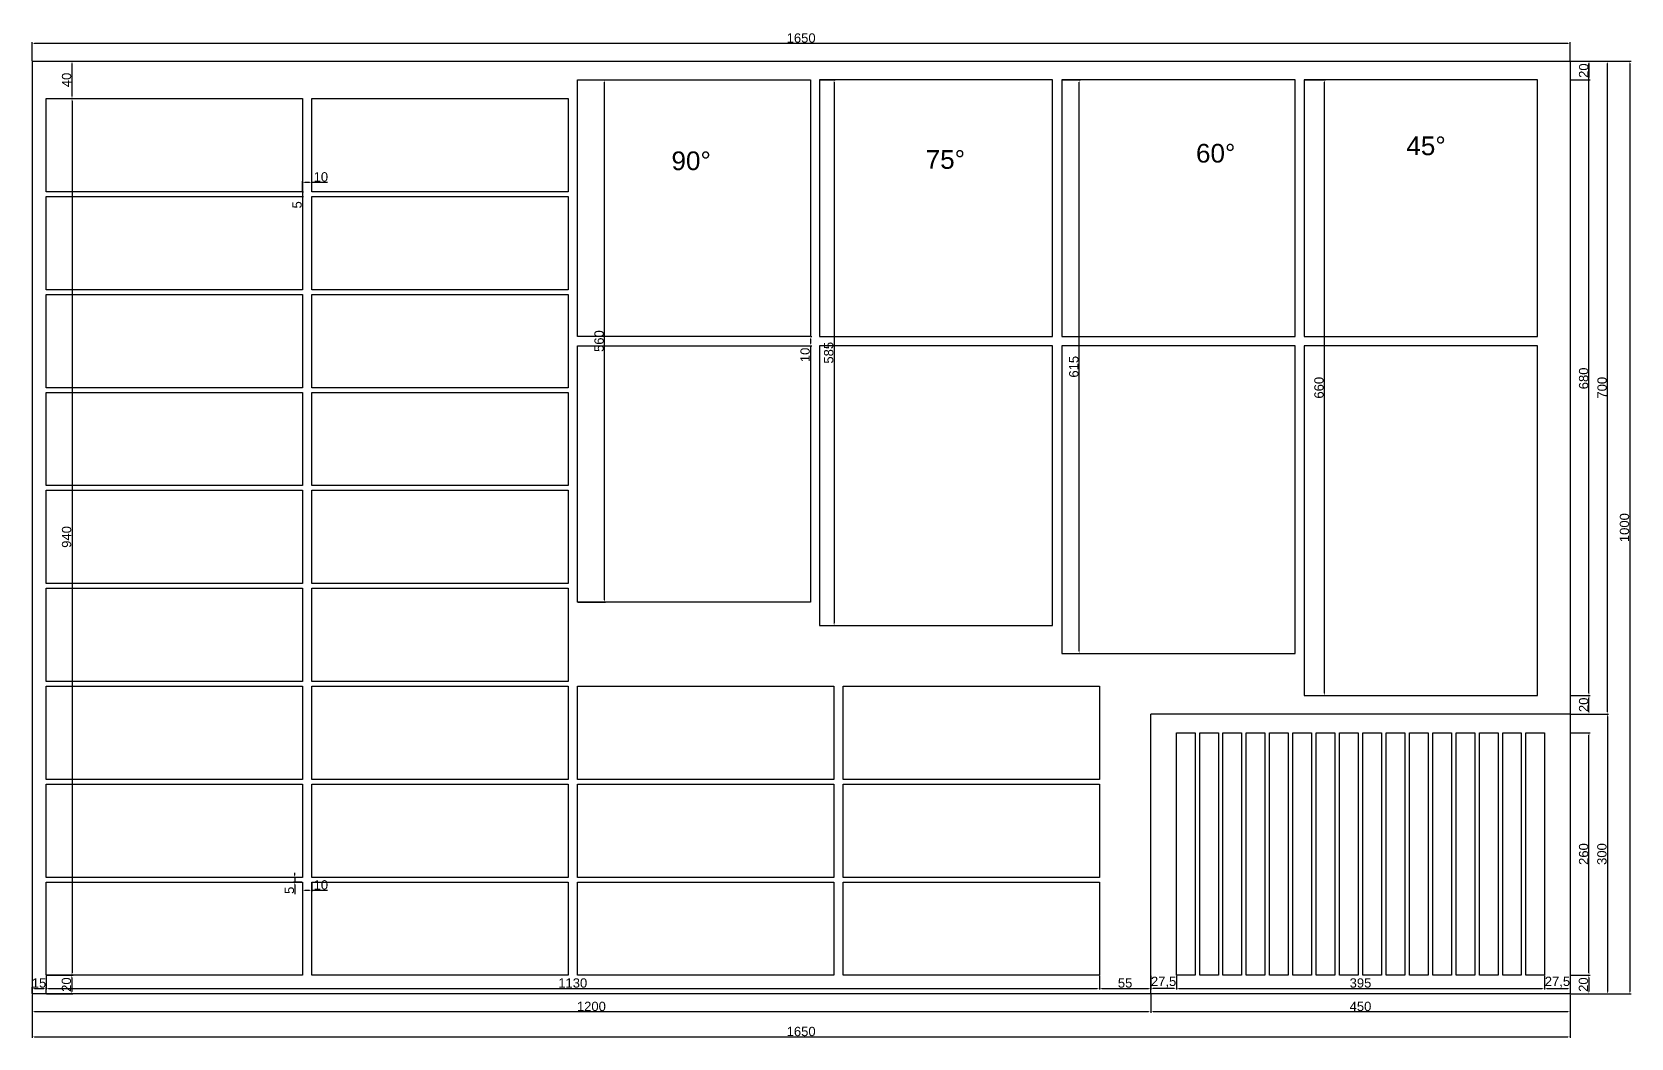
# Model space of a CAD drawing. Header units: millimetres. Extents: x 277 to 35015, y -7843 to 25622.
# Drawn here: x 1460 to 3175, y -2071 to -993 of the extents above; entities that cross this region are included whole.
import ezdxf

# ---------------------------------------------------------------- set-up
doc = ezdxf.new("R2010")
doc.units = ezdxf.units.MM
doc.layers.add('尺寸标注', color=6, linetype='Continuous')
doc.styles.get("Standard").update_dxf_attribs({"font": 'arial.ttf'})
doc.dimstyles.new('ISO-25-JHF', dxfattribs={"dimtxt": 10, "dimasz": 2.5, "dimexe": 1.25, "dimexo": 0.625, "dimtad": 1, "dimtxsty": 'Standard', "dimcen": 2.5, "dimadec": 0, "dimazin": 0, "dimtfac": 1, "dimtmove": 0, "dimatfit": 3, "dimfxl": 1, "dimarcsym": 0})

# ---------------------------------------------------------------- blocks, each defined once
blk = doc.blocks.new('*D244')
at = {"layer": 'Defpoints', "color": 0, "transparency": 16777216}
for p in [(2045.2, -1044.2), (2074.2, -1044.2), (2045.2, -1604.2)]:
    blk.add_point(p, dxfattribs=at)
at = {"layer": '尺寸标注', "color": 0, "lineweight": -2, "transparency": 16777216}
for p, q in [((2045.8, -1044.2), (2075.5, -1044.2)), ((2074.2, -1601.7), (2074.2, -1046.7)), ((2045.8, -1604.2), (2075.5, -1604.2))]:
    blk.add_line(p, q, dxfattribs=at)
at = {"layer": '尺寸标注', "color": 0, "transparency": 16777216}
for points in [[(2073.8, -1046.7), (2074.7, -1046.7), (2074.2, -1044.2)], [(2073.8, -1601.7), (2074.7, -1601.7), (2074.2, -1604.2)]]:
    blk.add_solid(points, dxfattribs=at)
at = {"layer": '尺寸标注', "color": 0, "transparency": 16777216, "insert": (2068.5, -1324.2), "char_height": 10, "attachment_point": 5, "rotation": 90}
blk.add_mtext('560', dxfattribs=at)
blk = doc.blocks.new('*D245')
at = {"layer": 'Defpoints', "color": 0, "transparency": 16777216}
for p in [(3110.2, -1024.2), (3150.2, -1024.2), (3110.2, -1724.2)]:
    blk.add_point(p, dxfattribs=at)
at = {"layer": '尺寸标注', "color": 0, "lineweight": -2, "transparency": 16777216}
for p, q in [((3110.8, -1024.2), (3151.4, -1024.2)), ((3150.2, -1721.7), (3150.2, -1026.7)), ((3110.8, -1724.2), (3151.4, -1724.2))]:
    blk.add_line(p, q, dxfattribs=at)
at = {"layer": '尺寸标注', "color": 0, "transparency": 16777216}
for points in [[(3149.8, -1026.7), (3150.6, -1026.7), (3150.2, -1024.2)], [(3149.8, -1721.7), (3150.6, -1721.7), (3150.2, -1724.2)]]:
    blk.add_solid(points, dxfattribs=at)
at = {"layer": '尺寸标注', "color": 0, "transparency": 16777216, "insert": (3144.4, -1374.2), "char_height": 10, "attachment_point": 5, "rotation": 90}
blk.add_mtext('700', dxfattribs=at)
blk = doc.blocks.new('*D246')
at = {"layer": 'Defpoints', "color": 0, "transparency": 16777216}
for p in [(3110.2, -1724.2), (3110.2, -2024.2), (3150, -2024.2)]:
    blk.add_point(p, dxfattribs=at)
at = {"layer": '尺寸标注', "color": 0, "lineweight": -2, "transparency": 16777216}
for p, q in [((3110.8, -1724.2), (3151.2, -1724.2)), ((3150, -1726.7), (3150, -2021.7)), ((3110.8, -2024.2), (3151.2, -2024.2))]:
    blk.add_line(p, q, dxfattribs=at)
at = {"layer": '尺寸标注', "color": 0, "transparency": 16777216}
for points in [[(3149.5, -1726.7), (3150.4, -1726.7), (3150, -1724.2)], [(3149.5, -2021.7), (3150.4, -2021.7), (3150, -2024.2)]]:
    blk.add_solid(points, dxfattribs=at)
at = {"layer": '尺寸标注', "color": 0, "transparency": 16777216, "insert": (3144.2, -1874.2), "char_height": 10, "attachment_point": 5, "rotation": 90}
blk.add_mtext('300', dxfattribs=at)
blk = doc.blocks.new('*D247')
at = {"layer": 'Defpoints', "color": 0, "transparency": 16777216}
for p in [(2660.2, -2024.2), (3110.2, -2024.2), (2660.2, -2043.3)]:
    blk.add_point(p, dxfattribs=at)
at = {"layer": '尺寸标注', "color": 0, "lineweight": -2, "transparency": 16777216}
for p, q in [((2660.2, -2024.8), (2660.2, -2044.5)), ((3110.2, -2024.8), (3110.2, -2044.5)), ((3107.7, -2043.3), (2662.7, -2043.3))]:
    blk.add_line(p, q, dxfattribs=at)
at = {"layer": '尺寸标注', "color": 0, "transparency": 16777216}
for points in [[(2662.7, -2042.9), (2662.7, -2043.7), (2660.2, -2043.3)], [(3107.7, -2042.9), (3107.7, -2043.7), (3110.2, -2043.3)]]:
    blk.add_solid(points, dxfattribs=at)
at = {"layer": '尺寸标注', "color": 0, "transparency": 16777216, "insert": (2885.2, -2037.6), "char_height": 10, "attachment_point": 5}
blk.add_mtext('450', dxfattribs=at)
blk = doc.blocks.new('*D248')
at = {"layer": 'Defpoints', "color": 0, "transparency": 16777216}
for p in [(2660.2, -2004.2), (2687.7, -2004.2), (2660.2, -2018.2)]:
    blk.add_point(p, dxfattribs=at)
at = {"layer": '尺寸标注', "color": 0, "lineweight": -2, "transparency": 16777216}
for p, q in [((2660.2, -2004.8), (2660.2, -2019.5)), ((2687.7, -2004.8), (2687.7, -2019.5)), ((2685.2, -2018.2), (2662.7, -2018.2))]:
    blk.add_line(p, q, dxfattribs=at)
at = {"layer": '尺寸标注', "color": 0, "transparency": 16777216}
for points in [[(2662.7, -2017.8), (2662.7, -2018.6), (2660.2, -2018.2)], [(2685.2, -2017.8), (2685.2, -2018.6), (2687.7, -2018.2)]]:
    blk.add_solid(points, dxfattribs=at)
at = {"layer": '尺寸标注', "color": 0, "transparency": 16777216, "insert": (2674, -2011.6), "char_height": 10, "attachment_point": 5}
blk.add_mtext('27,5', dxfattribs=at)
blk = doc.blocks.new('*D249')
at = {"layer": 'Defpoints', "color": 0, "transparency": 16777216}
for p in [(2687.7, -2004.2), (3082.7, -2004.2), (3082.7, -2018.2)]:
    blk.add_point(p, dxfattribs=at)
at = {"layer": '尺寸标注', "color": 0, "lineweight": -2, "transparency": 16777216}
for p, q in [((2687.7, -2004.8), (2687.7, -2019.5)), ((3082.7, -2004.8), (3082.7, -2019.5)), ((2690.2, -2018.2), (3080.2, -2018.2))]:
    blk.add_line(p, q, dxfattribs=at)
at = {"layer": '尺寸标注', "color": 0, "transparency": 16777216}
for points in [[(2690.2, -2017.8), (2690.2, -2018.6), (2687.7, -2018.2)], [(3080.2, -2017.8), (3080.2, -2018.6), (3082.7, -2018.2)]]:
    blk.add_solid(points, dxfattribs=at)
at = {"layer": '尺寸标注', "color": 0, "transparency": 16777216, "insert": (2885.2, -2012.5), "char_height": 10, "attachment_point": 5}
blk.add_mtext('395', dxfattribs=at)
blk = doc.blocks.new('*D250')
at = {"layer": 'Defpoints', "color": 0, "transparency": 16777216}
for p in [(3082.7, -2004.2), (3110.2, -2004.2), (3110.2, -2018.2)]:
    blk.add_point(p, dxfattribs=at)
at = {"layer": '尺寸标注', "color": 0, "lineweight": -2, "transparency": 16777216}
for p, q in [((3082.7, -2004.8), (3082.7, -2019.5)), ((3110.2, -2004.8), (3110.2, -2019.5)), ((3085.2, -2018.2), (3107.7, -2018.2))]:
    blk.add_line(p, q, dxfattribs=at)
at = {"layer": '尺寸标注', "color": 0, "transparency": 16777216}
for points in [[(3085.2, -2017.8), (3085.2, -2018.6), (3082.7, -2018.2)], [(3107.7, -2017.8), (3107.7, -2018.6), (3110.2, -2018.2)]]:
    blk.add_solid(points, dxfattribs=at)
at = {"layer": '尺寸标注', "color": 0, "transparency": 16777216, "insert": (3096.5, -2011.6), "char_height": 10, "attachment_point": 5}
blk.add_mtext('27,5', dxfattribs=at)
blk = doc.blocks.new('*D252')
at = {"layer": 'Defpoints', "color": 0, "transparency": 16777216}
for p in [(3110.2, -1744.2), (3130.3, -1744.2), (3110.2, -2004.2)]:
    blk.add_point(p, dxfattribs=at)
at = {"layer": '尺寸标注', "color": 0, "lineweight": -2, "transparency": 16777216}
for p, q in [((3110.8, -1744.2), (3131.6, -1744.2)), ((3130.3, -2001.7), (3130.3, -1746.7)), ((3110.8, -2004.2), (3131.6, -2004.2))]:
    blk.add_line(p, q, dxfattribs=at)
at = {"layer": '尺寸标注', "color": 0, "transparency": 16777216}
for points in [[(3129.9, -1746.7), (3130.7, -1746.7), (3130.3, -1744.2)], [(3129.9, -2001.7), (3130.7, -2001.7), (3130.3, -2004.2)]]:
    blk.add_solid(points, dxfattribs=at)
at = {"layer": '尺寸标注', "color": 0, "transparency": 16777216, "insert": (3124.6, -1874.2), "char_height": 10, "attachment_point": 5, "rotation": 90}
blk.add_mtext('260', dxfattribs=at)
blk = doc.blocks.new('*D253')
at = {"layer": 'Defpoints', "color": 0, "transparency": 16777216}
for p in [(3110.2, -2004.2), (3110.2, -2024.2), (3130.1, -2024.2)]:
    blk.add_point(p, dxfattribs=at)
at = {"layer": '尺寸标注', "color": 0, "lineweight": -2, "transparency": 16777216}
for p, q in [((3110.8, -2004.2), (3131.4, -2004.2)), ((3130.1, -2006.7), (3130.1, -2021.7)), ((3110.8, -2024.2), (3131.4, -2024.2))]:
    blk.add_line(p, q, dxfattribs=at)
at = {"layer": '尺寸标注', "color": 0, "transparency": 16777216}
for points in [[(3129.7, -2006.7), (3130.5, -2006.7), (3130.1, -2004.2)], [(3129.7, -2021.7), (3130.5, -2021.7), (3130.1, -2024.2)]]:
    blk.add_solid(points, dxfattribs=at)
at = {"layer": '尺寸标注', "color": 0, "transparency": 16777216, "insert": (3124.4, -2014.2), "char_height": 10, "attachment_point": 5, "rotation": 90}
blk.add_mtext('20', dxfattribs=at)
blk = doc.blocks.new('*D254')
at = {"layer": 'Defpoints', "color": 0, "transparency": 16777216}
for p in [(3110.2, -1704.2), (3130.3, -1704.2), (3110.2, -1724.2)]:
    blk.add_point(p, dxfattribs=at)
at = {"layer": '尺寸标注', "color": 0, "lineweight": -2, "transparency": 16777216}
for p, q in [((3110.8, -1704.2), (3131.6, -1704.2)), ((3130.3, -1721.7), (3130.3, -1706.7)), ((3110.8, -1724.2), (3131.6, -1724.2))]:
    blk.add_line(p, q, dxfattribs=at)
at = {"layer": '尺寸标注', "color": 0, "transparency": 16777216}
for points in [[(3129.9, -1706.7), (3130.7, -1706.7), (3130.3, -1704.2)], [(3129.9, -1721.7), (3130.7, -1721.7), (3130.3, -1724.2)]]:
    blk.add_solid(points, dxfattribs=at)
at = {"layer": '尺寸标注', "color": 0, "transparency": 16777216, "insert": (3124.6, -1714.2), "char_height": 10, "attachment_point": 5, "rotation": 90}
blk.add_mtext('20', dxfattribs=at)
blk = doc.blocks.new('*D255')
at = {"layer": 'Defpoints', "color": 0, "transparency": 16777216}
for p in [(3110.2, -1024.2), (3130.3, -1024.2), (3110.2, -1704.2)]:
    blk.add_point(p, dxfattribs=at)
at = {"layer": '尺寸标注', "color": 0, "lineweight": -2, "transparency": 16777216}
for p, q in [((3110.8, -1024.2), (3131.6, -1024.2)), ((3130.3, -1701.7), (3130.3, -1026.7)), ((3110.8, -1704.2), (3131.6, -1704.2))]:
    blk.add_line(p, q, dxfattribs=at)
at = {"layer": '尺寸标注', "color": 0, "transparency": 16777216}
for points in [[(3129.9, -1026.7), (3130.7, -1026.7), (3130.3, -1024.2)], [(3129.9, -1701.7), (3130.7, -1701.7), (3130.3, -1704.2)]]:
    blk.add_solid(points, dxfattribs=at)
at = {"layer": '尺寸标注', "color": 0, "transparency": 16777216, "insert": (3124.6, -1364.2), "char_height": 10, "attachment_point": 5, "rotation": 90}
blk.add_mtext('680', dxfattribs=at)
blk = doc.blocks.new('*D256')
at = {"layer": 'Defpoints', "color": 0, "transparency": 16777216}
for p in [(3110.2, -1024.2), (3110.2, -1044.2), (3130.3, -1044.2)]:
    blk.add_point(p, dxfattribs=at)
at = {"layer": '尺寸标注', "color": 0, "lineweight": -2, "transparency": 16777216}
for p, q in [((3110.8, -1024.2), (3131.6, -1024.2)), ((3130.3, -1026.7), (3130.3, -1041.7)), ((3110.8, -1044.2), (3131.6, -1044.2))]:
    blk.add_line(p, q, dxfattribs=at)
at = {"layer": '尺寸标注', "color": 0, "transparency": 16777216}
for points in [[(3129.9, -1026.7), (3130.7, -1026.7), (3130.3, -1024.2)], [(3129.9, -1041.7), (3130.7, -1041.7), (3130.3, -1044.2)]]:
    blk.add_solid(points, dxfattribs=at)
at = {"layer": '尺寸标注', "color": 0, "transparency": 16777216, "insert": (3124.6, -1034.2), "char_height": 10, "attachment_point": 5, "rotation": 90}
blk.add_mtext('20', dxfattribs=at)
blk = doc.blocks.new('*D257')
at = {"layer": 'Defpoints', "color": 0, "transparency": 16777216}
for p in [(1460.2, -2024.2), (2660.2, -2024.2), (1460.2, -2043.3)]:
    blk.add_point(p, dxfattribs=at)
at = {"layer": '尺寸标注', "color": 0, "lineweight": -2, "transparency": 16777216}
for p, q in [((1460.2, -2024.8), (1460.2, -2044.5)), ((2660.2, -2024.8), (2660.2, -2044.5)), ((2657.7, -2043.3), (1462.7, -2043.3))]:
    blk.add_line(p, q, dxfattribs=at)
at = {"layer": '尺寸标注', "color": 0, "transparency": 16777216}
for points in [[(1462.7, -2042.9), (1462.7, -2043.7), (1460.2, -2043.3)], [(2657.7, -2042.9), (2657.7, -2043.7), (2660.2, -2043.3)]]:
    blk.add_solid(points, dxfattribs=at)
at = {"layer": '尺寸标注', "color": 0, "transparency": 16777216, "insert": (2060.2, -2037.6), "char_height": 10, "attachment_point": 5}
blk.add_mtext('1200', dxfattribs=at)
blk = doc.blocks.new('*D258')
at = {"layer": 'Defpoints', "color": 0, "transparency": 16777216}
for p in [(3110.2, -1024.2), (3110.2, -2024.2), (3174.1, -2024.2)]:
    blk.add_point(p, dxfattribs=at)
at = {"layer": '尺寸标注', "color": 0, "lineweight": -2, "transparency": 16777216}
for p, q in [((3110.8, -1024.2), (3175.4, -1024.2)), ((3174.1, -1026.7), (3174.1, -2021.7)), ((3110.8, -2024.2), (3175.4, -2024.2))]:
    blk.add_line(p, q, dxfattribs=at)
at = {"layer": '尺寸标注', "color": 0, "transparency": 16777216}
for points in [[(3173.7, -1026.7), (3174.6, -1026.7), (3174.1, -1024.2)], [(3173.7, -2021.7), (3174.6, -2021.7), (3174.1, -2024.2)]]:
    blk.add_solid(points, dxfattribs=at)
at = {"layer": '尺寸标注', "color": 0, "transparency": 16777216, "insert": (3168.4, -1524.2), "char_height": 10, "attachment_point": 5, "rotation": 90}
blk.add_mtext('1000', dxfattribs=at)
blk = doc.blocks.new('*D259')
at = {"layer": 'Defpoints', "color": 0, "transparency": 16777216}
for p in [(1475.2, -1064.2), (1475.2, -2004.2), (1503.1, -2004.2)]:
    blk.add_point(p, dxfattribs=at)
at = {"layer": '尺寸标注', "color": 0, "lineweight": -2, "transparency": 16777216}
for p, q in [((1475.8, -1064.2), (1504.3, -1064.2)), ((1503.1, -1066.7), (1503.1, -2001.7)), ((1475.8, -2004.2), (1504.3, -2004.2))]:
    blk.add_line(p, q, dxfattribs=at)
at = {"layer": '尺寸标注', "color": 0, "transparency": 16777216}
for points in [[(1502.6, -1066.7), (1503.5, -1066.7), (1503.1, -1064.2)], [(1502.6, -2001.7), (1503.5, -2001.7), (1503.1, -2004.2)]]:
    blk.add_solid(points, dxfattribs=at)
at = {"layer": '尺寸标注', "color": 0, "transparency": 16777216, "insert": (1497.3, -1534.2), "char_height": 10, "attachment_point": 5, "rotation": 90}
blk.add_mtext('940', dxfattribs=at)
blk = doc.blocks.new('*D260')
at = {"layer": 'Defpoints', "color": 0, "transparency": 16777216}
for p in [(1460.2, -1005.1), (1460.2, -1024.2), (3110.2, -1024.2)]:
    blk.add_point(p, dxfattribs=at)
at = {"layer": '尺寸标注', "color": 0, "lineweight": -2, "transparency": 16777216}
for p, q in [((1460.2, -1023.6), (1460.2, -1003.8)), ((3107.7, -1005.1), (1462.7, -1005.1)), ((3110.2, -1023.6), (3110.2, -1003.8))]:
    blk.add_line(p, q, dxfattribs=at)
at = {"layer": '尺寸标注', "color": 0, "transparency": 16777216}
for points in [[(1462.7, -1004.6), (1462.7, -1005.5), (1460.2, -1005.1)], [(3107.7, -1004.6), (3107.7, -1005.5), (3110.2, -1005.1)]]:
    blk.add_solid(points, dxfattribs=at)
at = {"layer": '尺寸标注', "color": 0, "transparency": 16777216, "insert": (2285.2, -999.3), "char_height": 10, "attachment_point": 5}
blk.add_mtext('1650', dxfattribs=at)
blk = doc.blocks.new('*D261')
at = {"layer": 'Defpoints', "color": 0, "transparency": 16777216}
for p in [(2305, -1044.2), (2305, -1629.2), (2320.5, -1629.2)]:
    blk.add_point(p, dxfattribs=at)
at = {"layer": '尺寸标注', "color": 0, "lineweight": -2, "transparency": 16777216}
for p, q in [((2305.6, -1044.2), (2321.8, -1044.2)), ((2320.5, -1046.7), (2320.5, -1626.7)), ((2305.6, -1629.2), (2321.8, -1629.2))]:
    blk.add_line(p, q, dxfattribs=at)
at = {"layer": '尺寸标注', "color": 0, "transparency": 16777216}
for points in [[(2320.1, -1046.7), (2321, -1046.7), (2320.5, -1044.2)], [(2320.1, -1626.7), (2321, -1626.7), (2320.5, -1629.2)]]:
    blk.add_solid(points, dxfattribs=at)
at = {"layer": '尺寸标注', "color": 0, "transparency": 16777216, "insert": (2314.8, -1336.7), "char_height": 10, "attachment_point": 5, "rotation": 90}
blk.add_mtext('585', dxfattribs=at)
blk = doc.blocks.new('*D262')
at = {"layer": 'Defpoints', "color": 0, "transparency": 16777216}
for p in [(2565, -1044.2), (2583.4, -1044.2), (2565, -1659.2)]:
    blk.add_point(p, dxfattribs=at)
at = {"layer": '尺寸标注', "color": 0, "lineweight": -2, "transparency": 16777216}
for p, q in [((2565.6, -1044.2), (2584.7, -1044.2)), ((2583.4, -1656.7), (2583.4, -1046.7)), ((2565.6, -1659.2), (2584.7, -1659.2))]:
    blk.add_line(p, q, dxfattribs=at)
at = {"layer": '尺寸标注', "color": 0, "transparency": 16777216}
for points in [[(2583, -1046.7), (2583.8, -1046.7), (2583.4, -1044.2)], [(2583, -1656.7), (2583.8, -1656.7), (2583.4, -1659.2)]]:
    blk.add_solid(points, dxfattribs=at)
at = {"layer": '尺寸标注', "color": 0, "transparency": 16777216, "insert": (2577.7, -1351.7), "char_height": 10, "attachment_point": 5, "rotation": 90}
blk.add_mtext('615', dxfattribs=at)
blk = doc.blocks.new('*D263')
at = {"layer": 'Defpoints', "color": 0, "transparency": 16777216}
for p in [(2825, -1044.2), (2825, -1704.2), (2846.4, -1704.2)]:
    blk.add_point(p, dxfattribs=at)
at = {"layer": '尺寸标注', "color": 0, "lineweight": -2, "transparency": 16777216}
for p, q in [((2825.6, -1044.2), (2847.7, -1044.2)), ((2846.4, -1046.7), (2846.4, -1701.7)), ((2825.6, -1704.2), (2847.7, -1704.2))]:
    blk.add_line(p, q, dxfattribs=at)
at = {"layer": '尺寸标注', "color": 0, "transparency": 16777216}
for points in [[(2846, -1046.7), (2846.9, -1046.7), (2846.4, -1044.2)], [(2846, -1701.7), (2846.9, -1701.7), (2846.4, -1704.2)]]:
    blk.add_solid(points, dxfattribs=at)
at = {"layer": '尺寸标注', "color": 0, "transparency": 16777216, "insert": (2840.7, -1374.2), "char_height": 10, "attachment_point": 5, "rotation": 90}
blk.add_mtext('660', dxfattribs=at)
blk = doc.blocks.new('*D264')
at = {"layer": 'Defpoints', "color": 0, "transparency": 16777216}
for p in [(1460.2, -2024.2), (3110.2, -2024.2), (3110.2, -2070.2)]:
    blk.add_point(p, dxfattribs=at)
at = {"layer": '尺寸标注', "color": 0, "lineweight": -2, "transparency": 16777216}
for p, q in [((1460.2, -2024.8), (1460.2, -2071.4)), ((3110.2, -2024.8), (3110.2, -2071.4)), ((1462.7, -2070.2), (3107.7, -2070.2))]:
    blk.add_line(p, q, dxfattribs=at)
at = {"layer": '尺寸标注', "color": 0, "transparency": 16777216}
for points in [[(1462.7, -2069.8), (1462.7, -2070.6), (1460.2, -2070.2)], [(3107.7, -2069.8), (3107.7, -2070.6), (3110.2, -2070.2)]]:
    blk.add_solid(points, dxfattribs=at)
at = {"layer": '尺寸标注', "color": 0, "transparency": 16777216, "insert": (2285.2, -2064.5), "char_height": 10, "attachment_point": 5}
blk.add_mtext('1650', dxfattribs=at)
blk = doc.blocks.new('*D265')
at = {"layer": 'Defpoints', "color": 0, "transparency": 16777216}
for p in [(1475.2, -2018.2), (1460.2, -2024.2), (1475.2, -2024.2)]:
    blk.add_point(p, dxfattribs=at)
at = {"layer": '尺寸标注', "color": 0, "lineweight": -2, "transparency": 16777216}
for p, q in [((1460.2, -2023.6), (1460.2, -2017)), ((1462.7, -2018.2), (1472.7, -2018.2)), ((1475.2, -2023.6), (1475.2, -2017))]:
    blk.add_line(p, q, dxfattribs=at)
at = {"layer": '尺寸标注', "color": 0, "transparency": 16777216}
for points in [[(1462.7, -2017.8), (1462.7, -2018.6), (1460.2, -2018.2)], [(1472.7, -2017.8), (1472.7, -2018.6), (1475.2, -2018.2)]]:
    blk.add_solid(points, dxfattribs=at)
at = {"layer": '尺寸标注', "color": 0, "transparency": 16777216, "insert": (1467.7, -2012.5), "char_height": 10, "attachment_point": 5}
blk.add_mtext('15', dxfattribs=at)
blk = doc.blocks.new('*D266')
at = {"layer": 'Defpoints', "color": 0, "transparency": 16777216}
for p in [(1475.2, -2004.2), (2605.2, -2004.2), (2605.2, -2018.2)]:
    blk.add_point(p, dxfattribs=at)
at = {"layer": '尺寸标注', "color": 0, "lineweight": -2, "transparency": 16777216}
for p, q in [((1475.2, -2004.8), (1475.2, -2019.5)), ((2605.2, -2004.8), (2605.2, -2019.5)), ((1477.7, -2018.2), (2602.7, -2018.2))]:
    blk.add_line(p, q, dxfattribs=at)
at = {"layer": '尺寸标注', "color": 0, "transparency": 16777216}
for points in [[(1477.7, -2017.8), (1477.7, -2018.6), (1475.2, -2018.2)], [(2602.7, -2017.8), (2602.7, -2018.6), (2605.2, -2018.2)]]:
    blk.add_solid(points, dxfattribs=at)
at = {"layer": '尺寸标注', "color": 0, "transparency": 16777216, "insert": (2040.2, -2012.5), "char_height": 10, "attachment_point": 5}
blk.add_mtext('1130', dxfattribs=at)
blk = doc.blocks.new('*D267')
at = {"layer": 'Defpoints', "color": 0, "transparency": 16777216}
for p in [(2605.2, -2004.2), (2660.2, -2004.2), (2660.2, -2018.2)]:
    blk.add_point(p, dxfattribs=at)
at = {"layer": '尺寸标注', "color": 0, "lineweight": -2, "transparency": 16777216}
for p, q in [((2605.2, -2004.8), (2605.2, -2019.5)), ((2660.2, -2004.8), (2660.2, -2019.5)), ((2607.7, -2018.2), (2657.7, -2018.2))]:
    blk.add_line(p, q, dxfattribs=at)
at = {"layer": '尺寸标注', "color": 0, "transparency": 16777216}
for points in [[(2607.7, -2017.8), (2607.7, -2018.6), (2605.2, -2018.2)], [(2657.7, -2017.8), (2657.7, -2018.6), (2660.2, -2018.2)]]:
    blk.add_solid(points, dxfattribs=at)
at = {"layer": '尺寸标注', "color": 0, "transparency": 16777216, "insert": (2632.7, -2012.5), "char_height": 10, "attachment_point": 5}
blk.add_mtext('55', dxfattribs=at)
blk = doc.blocks.new('*D268')
at = {"layer": 'Defpoints', "color": 0, "transparency": 16777216}
for p in [(1475.2, -1024.2), (1503.1, -1024.2), (1475.2, -1064.2)]:
    blk.add_point(p, dxfattribs=at)
at = {"layer": '尺寸标注', "color": 0, "lineweight": -2, "transparency": 16777216}
for p, q in [((1475.8, -1024.2), (1504.3, -1024.2)), ((1503.1, -1061.7), (1503.1, -1026.7)), ((1475.8, -1064.2), (1504.3, -1064.2))]:
    blk.add_line(p, q, dxfattribs=at)
at = {"layer": '尺寸标注', "color": 0, "transparency": 16777216}
for points in [[(1502.6, -1026.7), (1503.5, -1026.7), (1503.1, -1024.2)], [(1502.6, -1061.7), (1503.5, -1061.7), (1503.1, -1064.2)]]:
    blk.add_solid(points, dxfattribs=at)
at = {"layer": '尺寸标注', "color": 0, "transparency": 16777216, "insert": (1497.3, -1044.2), "char_height": 10, "attachment_point": 5, "rotation": 90}
blk.add_mtext('40', dxfattribs=at)
blk = doc.blocks.new('*D269')
at = {"layer": 'Defpoints', "color": 0, "transparency": 16777216}
for p in [(1475.2, -2004.2), (1475.2, -2024.2), (1502.8, -2024.2)]:
    blk.add_point(p, dxfattribs=at)
at = {"layer": '尺寸标注', "color": 0, "lineweight": -2, "transparency": 16777216}
for p, q in [((1475.8, -2004.2), (1504.1, -2004.2)), ((1502.8, -2006.7), (1502.8, -2021.7)), ((1475.8, -2024.2), (1504.1, -2024.2))]:
    blk.add_line(p, q, dxfattribs=at)
at = {"layer": '尺寸标注', "color": 0, "transparency": 16777216}
for points in [[(1502.4, -2006.7), (1503.3, -2006.7), (1502.8, -2004.2)], [(1502.4, -2021.7), (1503.3, -2021.7), (1502.8, -2024.2)]]:
    blk.add_solid(points, dxfattribs=at)
at = {"layer": '尺寸标注', "color": 0, "transparency": 16777216, "insert": (1497.1, -2014.2), "char_height": 10, "attachment_point": 5, "rotation": 90}
blk.add_mtext('20', dxfattribs=at)
blk = doc.blocks.new('*D270')
at = {"layer": 'Defpoints', "color": 0, "transparency": 16777216}
for p in [(1750.2, -1899.2), (1742, -1904.2), (1750.2, -1904.2)]:
    blk.add_point(p, dxfattribs=at)
at = {"layer": '尺寸标注', "color": 0, "lineweight": -2, "transparency": 16777216}
for p, q in [((1749.6, -1899.2), (1740.8, -1899.2)), ((1742, -1896.7), (1742, -1894.2)), ((1742, -1899.2), (1742, -1904.2)), ((1749.6, -1904.2), (1740.8, -1904.2)), ((1742, -1906.7), (1742, -1917.1))]:
    blk.add_line(p, q, dxfattribs=at)
at = {"layer": '尺寸标注', "color": 0, "transparency": 16777216}
for points in [[(1741.6, -1896.7), (1742.5, -1896.7), (1742, -1899.2)], [(1741.6, -1906.7), (1742.5, -1906.7), (1742, -1904.2)]]:
    blk.add_solid(points, dxfattribs=at)
at = {"layer": '尺寸标注', "color": 0, "transparency": 16777216, "insert": (1736.3, -1913.1), "char_height": 10, "attachment_point": 5, "rotation": 90}
blk.add_mtext('5', dxfattribs=at)
blk = doc.blocks.new('*D271')
at = {"layer": 'Defpoints', "color": 0, "transparency": 16777216}
for p in [(1750.2, -1904.2), (1760.2, -1904.2), (1760.2, -1913)]:
    blk.add_point(p, dxfattribs=at)
at = {"layer": '尺寸标注', "color": 0, "lineweight": -2, "transparency": 16777216}
for p, q in [((1750.2, -1904.8), (1750.2, -1914.3)), ((1752.7, -1913), (1757.7, -1913)), ((1760.2, -1904.8), (1760.2, -1914.3)), ((1760.2, -1913), (1777.3, -1913))]:
    blk.add_line(p, q, dxfattribs=at)
at = {"layer": '尺寸标注', "color": 0, "transparency": 16777216}
for points in [[(1752.7, -1912.6), (1752.7, -1913.4), (1750.2, -1913)], [(1757.7, -1912.6), (1757.7, -1913.4), (1760.2, -1913)]]:
    blk.add_solid(points, dxfattribs=at)
at = {"layer": '尺寸标注', "color": 0, "transparency": 16777216, "insert": (1770, -1907.3), "char_height": 10, "attachment_point": 5}
blk.add_mtext('10', dxfattribs=at)
blk = doc.blocks.new('*D351')
at = {"layer": 'Defpoints', "color": 0, "transparency": 16777216}
for p in [(1750.2, -1164.2), (1750.2, -1169.2), (1750.2, -1169.2)]:
    blk.add_point(p, dxfattribs=at)
at = {"layer": '尺寸标注', "color": 0, "lineweight": -2, "transparency": 16777216}
for p, q in [((1750.2, -1161.7), (1750.2, -1159.2)), ((1750.2, -1164.2), (1750.2, -1169.2)), ((1750.8, -1164.2), (1751.5, -1164.2)), ((1750.2, -1171.7), (1750.2, -1182.1)), ((1750.8, -1169.2), (1751.5, -1169.2))]:
    blk.add_line(p, q, dxfattribs=at)
at = {"layer": '尺寸标注', "color": 0, "transparency": 16777216}
for points in [[(1749.8, -1161.7), (1750.6, -1161.7), (1750.2, -1164.2)], [(1749.8, -1171.7), (1750.6, -1171.7), (1750.2, -1169.2)]]:
    blk.add_solid(points, dxfattribs=at)
at = {"layer": '尺寸标注', "color": 0, "transparency": 16777216, "insert": (1744.5, -1178.1), "char_height": 10, "attachment_point": 5, "rotation": 90}
blk.add_mtext('5', dxfattribs=at)
blk = doc.blocks.new('*D352')
at = {"layer": 'Defpoints', "color": 0, "transparency": 16777216}
for p in [(1750.2, -1164.2), (1760.2, -1153.9), (1760.2, -1164.2)]:
    blk.add_point(p, dxfattribs=at)
at = {"layer": '尺寸标注', "color": 0, "lineweight": -2, "transparency": 16777216}
for p, q in [((1750.2, -1163.6), (1750.2, -1152.7)), ((1752.7, -1153.9), (1757.7, -1153.9)), ((1760.2, -1163.6), (1760.2, -1152.7)), ((1760.2, -1153.9), (1777.3, -1153.9))]:
    blk.add_line(p, q, dxfattribs=at)
at = {"layer": '尺寸标注', "color": 0, "transparency": 16777216}
for points in [[(1752.7, -1153.5), (1752.7, -1154.3), (1750.2, -1153.9)], [(1757.7, -1153.5), (1757.7, -1154.3), (1760.2, -1153.9)]]:
    blk.add_solid(points, dxfattribs=at)
at = {"layer": '尺寸标注', "color": 0, "transparency": 16777216, "insert": (1770, -1148.2), "char_height": 10, "attachment_point": 5}
blk.add_mtext('10', dxfattribs=at)
blk = doc.blocks.new('*D353')
at = {"layer": 'Defpoints', "color": 0, "transparency": 16777216}
for p in [(2295.2, -1319.2), (2295.2, -1329.2), (2295.2, -1329.2)]:
    blk.add_point(p, dxfattribs=at)
at = {"layer": '尺寸标注', "color": 0, "lineweight": -2, "transparency": 16777216}
for p, q in [((2295.8, -1319.2), (2296.5, -1319.2)), ((2295.2, -1321.7), (2295.2, -1326.7)), ((2295.2, -1329.2), (2295.2, -1346.3)), ((2295.8, -1329.2), (2296.5, -1329.2))]:
    blk.add_line(p, q, dxfattribs=at)
at = {"layer": '尺寸标注', "color": 0, "transparency": 16777216}
for points in [[(2294.8, -1321.7), (2295.6, -1321.7), (2295.2, -1319.2)], [(2294.8, -1326.7), (2295.6, -1326.7), (2295.2, -1329.2)]]:
    blk.add_solid(points, dxfattribs=at)
at = {"layer": '尺寸标注', "color": 0, "transparency": 16777216, "insert": (2289.5, -1339), "char_height": 10, "attachment_point": 5, "rotation": 90}
blk.add_mtext('10', dxfattribs=at)

msp = doc.modelspace()

# ---------------------------------------------------------------- linework, layer by layer
for p, q in [((1460.219, -1024.192), (3110.219, -1024.192)), ((1460.219, -1024.192), (1460.219, -2024.192)), ((3110.219, -1024.192), (3110.219, -1724.192)), ((2045.219, -1044.192), (2295.219, -1044.192)), ((2045.219, -1319.192), (2045.219, -1044.192)), ((2295.219, -1044.192), (2295.219, -1319.192)), ((2554.955, -1044.192), (2304.955, -1044.192)), ((2304.955, -1044.192), (2304.955, -1319.192)), ((2554.955, -1319.192), (2554.955, -1044.192)), ((2814.955, -1044.192), (2564.955, -1044.192)), ((2564.955, -1044.192), (2564.955, -1319.192)), ((2814.955, -1319.192), (2814.955, -1044.192)), ((3074.955, -1044.192), (2824.955, -1044.192)), ((2824.955, -1044.192), (2824.955, -1319.192)), ((3074.955, -1319.192), (3074.955, -1044.192)), ((1475.219, -1164.192), (1475.219, -1064.192)), ((1475.219, -1064.192), (1750.219, -1064.192)), ((1750.219, -1064.192), (1750.219, -1164.192)), ((1760.219, -1164.192), (1760.219, -1064.192)), ((1760.219, -1064.192), (2035.219, -1064.192)), ((2035.219, -1064.192), (2035.219, -1164.192)), ((1750.219, -1164.192), (1475.219, -1164.192)), ((2035.219, -1164.192), (1760.219, -1164.192)), ((1475.219, -1269.192), (1475.219, -1169.192)), ((1475.219, -1169.192), (1750.219, -1169.192)), ((1750.219, -1169.192), (1750.219, -1269.192)), ((1760.219, -1269.192), (1760.219, -1169.192)), ((1760.219, -1169.192), (2035.219, -1169.192)), ((2035.219, -1169.192), (2035.219, -1269.192)), ((1750.219, -1269.192), (1475.219, -1269.192)), ((2035.219, -1269.192), (1760.219, -1269.192)), ((1475.219, -1374.192), (1475.219, -1274.192)), ((1475.219, -1274.192), (1750.219, -1274.192)), ((1750.219, -1274.192), (1750.219, -1374.192)), ((1760.219, -1374.192), (1760.219, -1274.192)), ((1760.219, -1274.192), (2035.219, -1274.192)), ((2035.219, -1274.192), (2035.219, -1374.192)), ((2295.219, -1319.192), (2045.219, -1319.192)), ((2304.955, -1319.192), (2554.955, -1319.192)), ((2564.955, -1319.192), (2814.955, -1319.192)), ((2824.955, -1319.192), (3074.955, -1319.192)), ((2045.219, -1329.192), (2295.219, -1329.192)), ((2045.219, -1604.192), (2045.219, -1329.192)), ((2295.219, -1329.192), (2295.219, -1604.192)), ((2554.955, -1329.192), (2304.955, -1329.192)), ((2304.955, -1329.192), (2304.955, -1629.192)), ((2554.955, -1629.192), (2554.955, -1329.192)), ((2814.955, -1329.192), (2564.955, -1329.192)), ((2564.955, -1329.192), (2564.955, -1659.192)), ((2814.955, -1659.192), (2814.955, -1329.192)), ((3074.955, -1329.192), (2824.955, -1329.192)), ((2824.955, -1329.192), (2824.955, -1704.192)), ((3074.955, -1704.192), (3074.955, -1329.192)), ((1750.219, -1374.192), (1475.219, -1374.192)), ((1475.219, -1479.192), (1475.219, -1379.192)), ((1475.219, -1379.192), (1750.219, -1379.192)), ((1750.219, -1379.192), (1750.219, -1479.192)), ((2035.219, -1374.192), (1760.219, -1374.192)), ((1760.219, -1479.192), (1760.219, -1379.192)), ((1760.219, -1379.192), (2035.219, -1379.192)), ((2035.219, -1379.192), (2035.219, -1479.192)), ((1750.219, -1479.192), (1475.219, -1479.192)), ((1475.219, -1584.192), (1475.219, -1484.192)), ((1475.219, -1484.192), (1750.219, -1484.192)), ((1750.219, -1484.192), (1750.219, -1584.192)), ((2035.219, -1479.192), (1760.219, -1479.192)), ((1760.219, -1584.192), (1760.219, -1484.192)), ((1760.219, -1484.192), (2035.219, -1484.192)), ((2035.219, -1484.192), (2035.219, -1584.192)), ((1750.219, -1584.192), (1475.219, -1584.192)), ((1475.219, -1689.192), (1475.219, -1589.192)), ((1475.219, -1589.192), (1750.219, -1589.192)), ((1750.219, -1589.192), (1750.219, -1689.192)), ((2035.219, -1584.192), (1760.219, -1584.192)), ((1760.219, -1689.192), (1760.219, -1589.192)), ((1760.219, -1589.192), (2035.219, -1589.192)), ((2035.219, -1589.192), (2035.219, -1689.192)), ((2295.219, -1604.192), (2045.219, -1604.192)), ((2304.955, -1629.192), (2554.955, -1629.192)), ((2564.955, -1659.192), (2814.955, -1659.192)), ((1750.219, -1689.192), (1475.219, -1689.192)), ((1475.219, -1794.192), (1475.219, -1694.192)), ((1475.219, -1694.192), (1750.219, -1694.192)), ((1750.219, -1694.192), (1750.219, -1794.192)), ((2035.219, -1689.192), (1760.219, -1689.192)), ((1760.219, -1794.192), (1760.219, -1694.192)), ((1760.219, -1694.192), (2035.219, -1694.192)), ((2035.219, -1694.192), (2035.219, -1794.192)), ((2045.219, -1794.192), (2045.219, -1694.192)), ((2045.219, -1694.192), (2320.219, -1694.192)), ((2320.219, -1694.192), (2320.219, -1794.192)), ((2330.219, -1794.192), (2330.219, -1694.192)), ((2330.219, -1694.192), (2605.219, -1694.192)), ((2605.219, -1694.192), (2605.219, -1794.192)), ((2824.955, -1704.192), (3074.955, -1704.192)), ((2660.219, -2024.192), (2660.219, -1724.192)), ((3110.219, -1724.192), (2660.219, -1724.192)), ((3110.219, -1724.192), (3110.219, -2024.192)), ((2687.719, -2004.192), (2687.719, -1744.192)), ((2687.719, -1744.192), (2707.719, -1744.192)), ((2707.719, -1744.192), (2707.719, -2004.192)), ((2712.719, -2004.192), (2712.719, -1744.192)), ((2712.719, -1744.192), (2732.719, -1744.192)), ((2732.719, -1744.192), (2732.719, -2004.192)), ((2737.719, -2004.192), (2737.719, -1744.192)), ((2737.719, -1744.192), (2757.719, -1744.192)), ((2757.719, -1744.192), (2757.719, -2004.192)), ((2762.719, -2004.192), (2762.719, -1744.192)), ((2762.719, -1744.192), (2782.719, -1744.192)), ((2782.719, -1744.192), (2782.719, -2004.192)), ((2787.719, -2004.192), (2787.719, -1744.192)), ((2787.719, -1744.192), (2807.719, -1744.192)), ((2807.719, -1744.192), (2807.719, -2004.192)), ((2812.719, -2004.192), (2812.719, -1744.192)), ((2812.719, -1744.192), (2832.719, -1744.192)), ((2832.719, -1744.192), (2832.719, -2004.192)), ((2837.719, -2004.192), (2837.719, -1744.192)), ((2837.719, -1744.192), (2857.719, -1744.192)), ((2857.719, -1744.192), (2857.719, -2004.192)), ((2862.719, -2004.192), (2862.719, -1744.192)), ((2862.719, -1744.192), (2882.719, -1744.192)), ((2882.719, -1744.192), (2882.719, -2004.192)), ((2887.719, -2004.192), (2887.719, -1744.192)), ((2887.719, -1744.192), (2907.719, -1744.192)), ((2907.719, -1744.192), (2907.719, -2004.192)), ((2912.719, -2004.192), (2912.719, -1744.192)), ((2912.719, -1744.192), (2932.719, -1744.192)), ((2932.719, -1744.192), (2932.719, -2004.192)), ((2937.719, -2004.192), (2937.719, -1744.192)), ((2937.719, -1744.192), (2957.719, -1744.192)), ((2957.719, -1744.192), (2957.719, -2004.192)), ((2962.719, -2004.192), (2962.719, -1744.192)), ((2962.719, -1744.192), (2982.719, -1744.192)), ((2982.719, -1744.192), (2982.719, -2004.192)), ((2987.719, -2004.192), (2987.719, -1744.192)), ((2987.719, -1744.192), (3007.719, -1744.192)), ((3007.719, -1744.192), (3007.719, -2004.192)), ((3012.719, -2004.192), (3012.719, -1744.192)), ((3012.719, -1744.192), (3032.719, -1744.192)), ((3032.719, -1744.192), (3032.719, -2004.192)), ((3037.719, -2004.192), (3037.719, -1744.192)), ((3037.719, -1744.192), (3057.719, -1744.192)), ((3057.719, -1744.192), (3057.719, -2004.192)), ((3062.719, -2004.192), (3062.719, -1744.192)), ((3062.719, -1744.192), (3082.719, -1744.192)), ((3082.719, -1744.192), (3082.719, -2004.192)), ((1750.219, -1794.192), (1475.219, -1794.192)), ((1475.219, -1899.192), (1475.219, -1799.192)), ((1475.219, -1799.192), (1750.219, -1799.192)), ((1750.219, -1799.192), (1750.219, -1899.192)), ((2035.219, -1794.192), (1760.219, -1794.192)), ((1760.219, -1899.192), (1760.219, -1799.192)), ((1760.219, -1799.192), (2035.219, -1799.192)), ((2035.219, -1799.192), (2035.219, -1899.192)), ((2320.219, -1794.192), (2045.219, -1794.192)), ((2045.219, -1899.192), (2045.219, -1799.192)), ((2045.219, -1799.192), (2320.219, -1799.192)), ((2320.219, -1799.192), (2320.219, -1899.192)), ((2605.219, -1794.192), (2330.219, -1794.192)), ((2330.219, -1899.192), (2330.219, -1799.192)), ((2330.219, -1799.192), (2605.219, -1799.192)), ((2605.219, -1799.192), (2605.219, -1899.192)), ((1750.219, -1899.192), (1475.219, -1899.192)), ((2035.219, -1899.192), (1760.219, -1899.192)), ((2320.219, -1899.192), (2045.219, -1899.192)), ((2605.219, -1899.192), (2330.219, -1899.192)), ((1475.219, -2004.192), (1475.219, -1904.192)), ((1475.219, -1904.192), (1750.219, -1904.192)), ((1750.219, -1904.192), (1750.219, -2004.192)), ((1760.219, -2004.192), (1760.219, -1904.192)), ((1760.219, -1904.192), (2035.219, -1904.192)), ((2035.219, -1904.192), (2035.219, -2004.192)), ((2045.219, -2004.192), (2045.219, -1904.192)), ((2045.219, -1904.192), (2320.219, -1904.192)), ((2320.219, -1904.192), (2320.219, -2004.192)), ((2330.219, -2004.192), (2330.219, -1904.192)), ((2330.219, -1904.192), (2605.219, -1904.192)), ((2605.219, -1904.192), (2605.219, -2004.192)), ((1750.219, -2004.192), (1475.219, -2004.192)), ((2035.219, -2004.192), (1760.219, -2004.192)), ((2320.219, -2004.192), (2045.219, -2004.192)), ((2605.219, -2004.192), (2330.219, -2004.192)), ((2707.719, -2004.192), (2687.719, -2004.192)), ((2732.719, -2004.192), (2712.719, -2004.192)), ((2757.719, -2004.192), (2737.719, -2004.192)), ((2782.719, -2004.192), (2762.719, -2004.192)), ((2807.719, -2004.192), (2787.719, -2004.192)), ((2832.719, -2004.192), (2812.719, -2004.192)), ((2857.719, -2004.192), (2837.719, -2004.192)), ((2882.719, -2004.192), (2862.719, -2004.192)), ((2907.719, -2004.192), (2887.719, -2004.192)), ((2932.719, -2004.192), (2912.719, -2004.192)), ((2957.719, -2004.192), (2937.719, -2004.192)), ((2982.719, -2004.192), (2962.719, -2004.192)), ((3007.719, -2004.192), (2987.719, -2004.192)), ((3032.719, -2004.192), (3012.719, -2004.192)), ((3057.719, -2004.192), (3037.719, -2004.192)), ((3082.719, -2004.192), (3062.719, -2004.192)), ((2660.219, -2024.192), (1460.219, -2024.192)), ((3110.219, -2024.192), (2660.219, -2024.192))]:
    msp.add_line(p, q)

# ---------------------------------------------------------------- texts
at = {"char_height": 20}
for s, insert, attachment_point in [('60° ', (2708.753, -1133.055), 7), ('45° ', (2934.408, -1125.102), 7), ('90° ', (2146.125, -1120.872), 1), ('75° ', (2418.785, -1139.754), 7)]:
    msp.add_mtext_dynamic_manual_height_columns(s, width=70.10425, gutter_width=12.5, heights=[0], dxfattribs=dict(at, insert=insert, attachment_point=attachment_point))

# ---------------------------------------------------------------- dimensions: what is measured, and where the dimension line sits
at = {"layer": '尺寸标注'}
for p1, p2, distance, picture, middle in [((3110.219, -1024.192), (1460.219, -1024.192), -19.128, '*D260', (2285.219, -999.333)), ((1475.219, -1064.192), (1475.219, -1024.192), -27.831, '*D268', (1497.319, -1044.192)), ((3110.219, -1724.192), (3110.219, -1024.192), -39.955, '*D245', (3144.443, -1374.192)), ((3110.219, -1704.192), (3110.219, -1024.192), -20.091, '*D255', (3124.579, -1364.192)), ((3110.219, -1024.192), (3110.219, -1044.192), 20.091, '*D256', (3124.579, -1034.192)), ((3110.219, -1024.192), (3110.219, -2024.192), 63.921, '*D258', (3168.409, -1524.192)), ((2045.219, -1604.192), (2045.219, -1044.192), -29.016, '*D244', (2068.504, -1324.192)), ((2304.955, -1044.192), (2304.955, -1629.192), 15.593, '*D261', (2314.817, -1336.692)), ((2564.955, -1659.192), (2564.955, -1044.192), -18.473, '*D262', (2577.697, -1351.692)), ((2824.955, -1044.192), (2824.955, -1704.192), 21.491, '*D263', (2840.715, -1374.192)), ((1475.219, -1064.192), (1475.219, -2004.192), 27.831, '*D259', (1497.319, -1534.192)), ((1750.219, -1164.192), (1760.219, -1164.192), 10.287, '*D352', (1770.018, -1148.174)), ((1750.219, -1164.192), (1750.219, -1169.192), 0, '*D351', (1744.508, -1178.132)), ((2295.219, -1319.192), (2295.219, -1329.192), 0, '*D353', (2289.488, -1338.991)), ((3110.219, -1724.192), (3110.219, -1704.192), -20.091, '*D254', (3124.579, -1714.192)), ((3110.219, -1724.192), (3110.219, -2024.192), 39.747, '*D246', (3144.232, -1874.192)), ((3110.219, -2004.192), (3110.219, -1744.192), -20.091, '*D252', (3124.579, -1874.192)), ((1750.219, -1899.192), (1750.219, -1904.192), -8.18, '*D270', (1736.329, -1913.132)), ((1460.219, -2024.192), (1475.219, -2024.192), 5.989, '*D265', (1467.719, -2012.472)), ((1475.219, -2004.192), (2605.219, -2004.192), -14.011, '*D266', (2040.219, -2012.469)), ((1475.219, -2004.192), (1475.219, -2024.192), 27.623, '*D269', (1497.111, -2014.192)), ((2605.219, -2004.192), (2660.219, -2004.192), -14.011, '*D267', (2632.719, -2012.493)), ((2687.719, -2004.192), (2660.219, -2004.192), 14.011, '*D248', (2673.969, -2011.568)), ((2687.719, -2004.192), (3082.719, -2004.192), -14.011, '*D249', (2885.219, -2012.469)), ((3082.719, -2004.192), (3110.219, -2004.192), -14.011, '*D250', (3096.469, -2011.568)), ((3110.219, -2004.192), (3110.219, -2024.192), 19.882, '*D253', (3124.37, -2014.192)), ((2660.219, -2024.192), (1460.219, -2024.192), 19.106, '*D257', (2060.219, -2037.567)), ((1460.219, -2024.192), (3110.219, -2024.192), -45.993, '*D264', (2285.219, -2064.453)), ((3110.219, -2024.192), (2660.219, -2024.192), 19.106, '*D247', (2885.219, -2037.567))]:
    dim = msp.add_aligned_dim(p1=p1, p2=p2, distance=distance, dimstyle='ISO-25-JHF', dxfattribs=at)
    dim.commit()
    dim.dimension.update_dxf_attribs({"geometry": picture, "text_midpoint": middle})
dim = msp.add_linear_dim(base=(1760.219, -1913.025), p1=(1750.219, -1904.192), p2=(1760.219, -1904.192), angle=0, dimstyle='ISO-25-JHF', dxfattribs=at)
dim.commit()
dim.dimension.update_dxf_attribs({"geometry": '*D271', "text_midpoint": (1770.018, -1913.025), "dimtype": 161})

doc.saveas('drawing.dxf')
